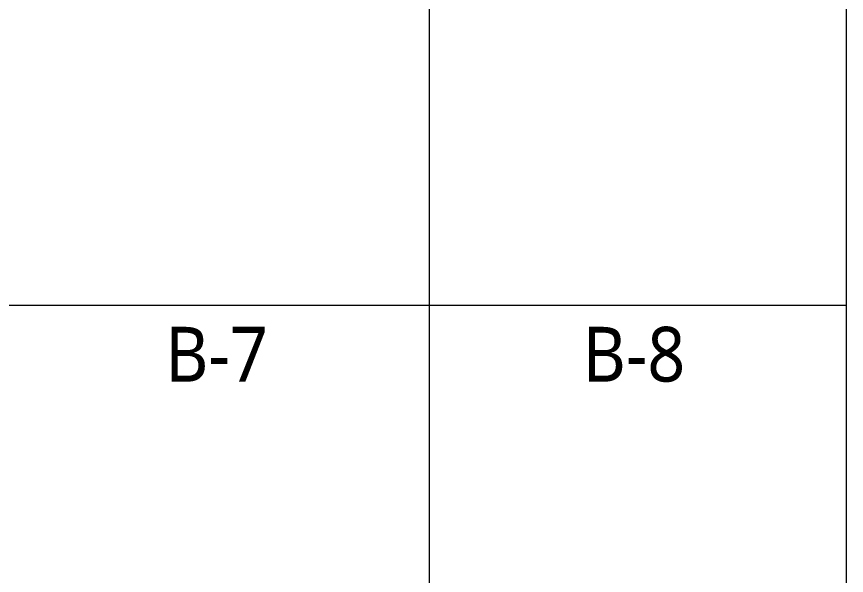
# Model space of a CAD drawing. Header units: millimetres. Extents: x 0 to 420, y 0 to 297.
# Drawn here: x 165.82 to 205.17, y 202.71 to 229.21 of the extents above; entities that cross this region are included whole.
import ezdxf
from ezdxf.enums import TextEntityAlignment as Align

# ---------------------------------------------------------------- set-up
doc = ezdxf.new("R2010")
doc.units = ezdxf.units.MM
doc.styles.add('kst32b', font='NotoSansJP-Variable.ttf')

msp = doc.modelspace()

# ---------------------------------------------------------------- linework, layer by layer
at = {"lineweight": 13}
for points in [[(185.399, 166.603), (185.399, 270.446)], [(205.169, 160.613), (205.169, 270.446)], [(26.183, 215.519), (205.169, 215.519)]]:
    msp.add_lwpolyline(points, dxfattribs=at)

# ---------------------------------------------------------------- texts
at = {"style": 'kst32b'}
for s, p, p2 in [('B-7', (172.868, 211.899), (177.741, 211.899)), ('B-8', (192.659, 211.899), (197.532, 211.899))]:
    msp.add_text(s, height=2.5989, dxfattribs=at).set_placement(p, p2, align=Align.FIT)

doc.saveas('drawing.dxf')
